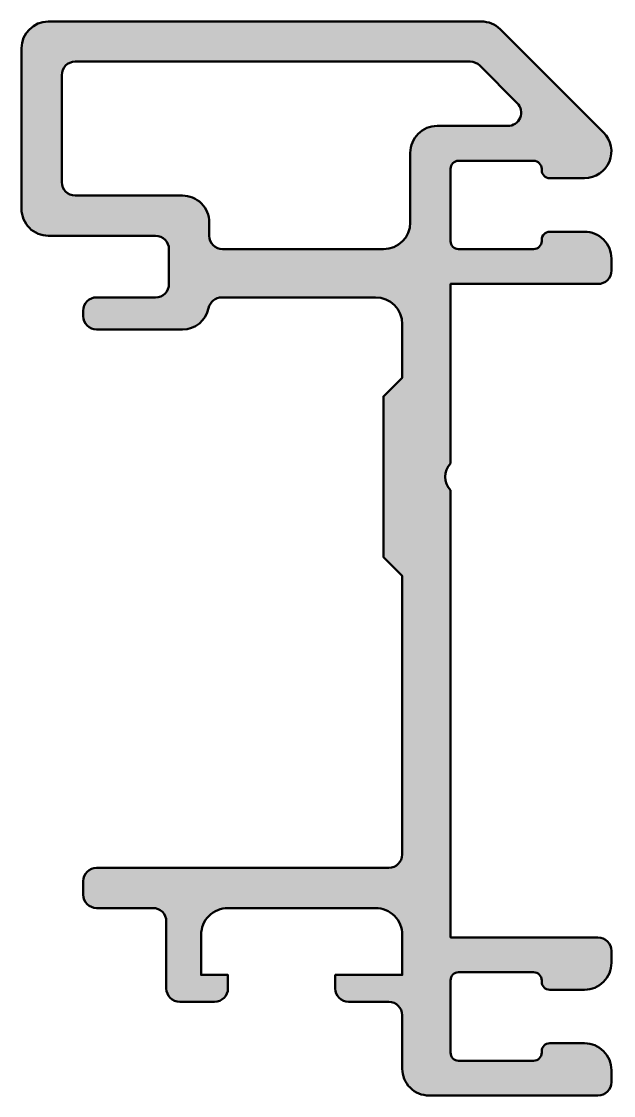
# Model space of a CAD drawing. Extents: x 0 to 22.1, y -40.1 to 0.
import ezdxf

# ---------------------------------------------------------------- set-up
doc = ezdxf.new("R2010")
doc.units = 0
doc.layers.add('0S-Alu contour', color=7, linetype='Continuous', lineweight=50)
doc.layers.add('0S-Alu hatch', color=252, linetype='Continuous', lineweight=25)

# ---------------------------------------------------------------- blocks, each defined once
blk = doc.blocks.new('398510__5C8B54C5_0A07_4A91_AC5A_483778B31911_')
at = {"layer": '0S-Alu hatch'}
h = blk.add_hatch(color=256, dxfattribs=at)
edge = h.paths.add_edge_path()
edge.add_ellipse((17.14987627934412, -0.997272928815291), major_axis=(-0.9972454726495584, 0), ratio=1, start_angle=225.139087002307, end_angle=270.00797271860625, ccw=False)
edge.add_line((17.85332144754341, -0.2904041799961616), (21.70684353051385, -4.142922210693516))
edge.add_ellipse((20.99973865916096, -4.850030229773441), major_axis=(-0.9999995248689456, 0), ratio=1, start_angle=89.9998468716592, end_angle=225.0001275278112, ccw=False)
edge.add_line((20.99973598656851, -5.850029754638814), (19.69974056420534, -5.850029754638786))
edge.add_ellipse((19.69973787326715, -5.550029393829159), major_axis=(-0.300000360821695, 0), ratio=1, start_angle=0.00021462178148112798, end_angle=90.0005139307197, ccw=False)
edge.add_line((19.39973751244756, -5.550030517587534), (19.39973751244747, -5.500027465820398))
edge.add_arc((19.09973715163785, -5.500028589559597), 0.300000360811724, 0.0002146183851691, 90.00051393264604)
edge.add_line((19.09973446068957, -5.200028228759942), (16.29973903832629, -5.200028228759922))
edge.add_arc((16.299736347388, -5.500028589569479), 0.300000360821624, 89.99948606926061, 179.9997853782184)
edge.add_line((15.99973598656848, -5.500027465811108), (15.99973598656851, -8.20002822875988))
edge.add_arc((16.29973113657644, -8.200032315888707), 0.2999951500357703, 179.9992194029213, 270.0015091474721)
edge.add_line((16.29973903832638, -8.500027465820413), (19.09973446068963, -8.500027465820413))
edge.add_arc((19.09973715162785, -8.200027105010847), 0.3000003608216344, 269.9994860692742, 359.9997853765203)
edge.add_line((19.39973751244739, -8.200028228769218), (19.39973751244744, -8.150028991699461))
edge.add_ellipse((19.69973266245555, -8.150024904570685), major_axis=(-0.2999951500359461, 0), ratio=1, start_angle=-90.00150914744972, end_angle=0.0007805970785739191, ccw=False)
edge.add_line((19.69974056420537, -7.850029754638804), (20.99973598656863, -7.850029754638857))
edge.add_ellipse((20.99974166968019, -8.850024071526958), major_axis=(-0.9999943169042497, 0), ratio=1, start_angle=179.9996743796409, end_angle=270.00032562015764, ccw=False)
edge.add_line((21.99973598656828, -8.85002975464204), (21.99973598658454, -9.300026702865))
edge.add_ellipse((21.49973882336588, -9.300029539662347), major_axis=(-0.4999971632267025, 0), ratio=1, start_angle=89.99967492512837, end_angle=180.0003250759275, ccw=False)
edge.add_line((21.49973598656857, -9.800026702881002), (15.99973598656854, -9.800026702881002))
edge.add_line((15.99973598656854, -9.800026702881002), (15.99973598656859, -16.50000551937895))
edge.add_arc((16.52474065748939, -17.00000551937894), 0.7250033823980786, 136.3974356030869, 223.6025643969133)
edge.add_line((15.99973598656859, -17.50000551937894), (15.99973598656857, -34.20000000000013))
edge.add_line((15.99973598656857, -34.20000000000013), (21.49973598658448, -34.20000000000013))
edge.add_ellipse((21.49973598658445, -34.7000000000002), major_axis=(-0.500000000000064, 0), ratio=1, start_angle=180, end_angle=269.9999999999959, ccw=False)
edge.add_line((21.99973598658451, -34.7000000000002), (21.9997359865846, -35.14999694822601))
edge.add_ellipse((20.99974166968022, -35.15000263133791), major_axis=(-0.9999943169205193, 0), ratio=1, start_angle=89.9996743798448, end_angle=180.0003256203592, ccw=False)
edge.add_line((20.99973598656871, -36.14999694824228), (19.69974056420531, -36.14999694824233))
edge.add_ellipse((19.69973266245553, -35.8500017983105), major_axis=(-0.2999951500358958, 0), ratio=1, start_angle=-0.0007805970785739191, end_angle=90.0015091474429, ccw=False)
edge.add_line((19.39973751244747, -35.84999771117983), (19.39973751244739, -35.79999847412124))
edge.add_arc((19.09973715162782, -35.79999959787028), 0.3000003608216716, 0.0002146183851691, 90.00051393071293)
edge.add_line((19.09973446068966, -35.49999923706068), (16.29973903832626, -35.49999923706066))
edge.add_arc((16.29973113657647, -35.7999943869923), 0.2999951500356933, 89.99849085255573, 180.0007805970786)
edge.add_line((15.99973598656862, -35.79999847412297), (15.99973598656845, -38.49999923706078))
edge.add_arc((16.29973634738803, -38.49999811331158), 0.3000003608216822, 180.0002146217815, 270.0005139307435)
edge.add_line((16.29973903832635, -38.79999847412119), (19.09973446068955, -38.79999847412124))
edge.add_arc((19.09973715163782, -38.49999811332158), 0.3000003608117262, 269.999486067354, 359.9997853816149)
edge.add_line((19.39973751244744, -38.49999923706217), (19.39973751244744, -38.44999618530297))
edge.add_ellipse((19.6997378732672, -38.44999730905211), major_axis=(-0.3000003608218598, 0), ratio=1, start_angle=269.9994860692626, end_angle=359.99978538161486, ccw=False)
edge.add_line((19.69974056420548, -38.14999694824232), (20.99988210839865, -38.14999694824232))
edge.add_ellipse((20.99988210839871, -39.14999694824223), major_axis=(-0.9999999999999076, 0), ratio=1, start_angle=180, end_angle=270.00000000000364, ccw=False)
edge.add_line((21.99988210839862, -39.14999694824223), (21.99988210839865, -39.59999771118163))
edge.add_ellipse((21.49988210839861, -39.59999771118173), major_axis=(-0.5000000000000391, 0), ratio=1, start_angle=90.00000000000449, end_angle=180, ccw=False)
edge.add_line((21.49988210839865, -40.09999771118176), (15.1997405642052, -40.09999771118178))
edge.add_ellipse((15.19974056420517, -39.09999771118172), major_axis=(-1.000000000000063, 0), ratio=1, start_angle=0, end_angle=90.00000000000142, ccw=False)
edge.add_line((14.19974056420511, -39.09999771118173), (14.19974056420534, -37.09999465942406))
edge.add_arc((13.69974056420533, -37.09999465942402), 0.5000000000000142, 0, 89.99999999999511)
edge.add_line((13.69974056420537, -36.59999465942401), (12.19974056420525, -36.59999465942397))
edge.add_ellipse((12.19974056420526, -36.09999465942399), major_axis=(-0.4999999999999787, 0), ratio=1, start_angle=0, end_angle=89.99999999999898, ccw=False)
edge.add_line((11.69974056420528, -36.09999465942399), (11.69974056420523, -35.59999465942397))
edge.add_line((11.69974056420523, -35.59999465942397), (14.19974056420526, -35.599994659424))
edge.add_line((14.19974056420526, -35.599994659424), (14.19974056420528, -34.09999465942398))
edge.add_arc((13.19974056420529, -34.09999465942398), 0.9999999999999982, 0, 90.0000000000001)
edge.add_line((13.19974056420528, -33.09999465942398), (7.699740564205285, -33.09999465942397))
edge.add_arc((7.69974056420527, -34.09999465942404), 1.000000000000071, 89.99999999999912, 180)
edge.add_line((6.699740564205199, -34.09999465942404), (6.699740564205285, -35.599994659424))
edge.add_line((6.699740564205285, -35.599994659424), (7.699740564205256, -35.59999465942397))
edge.add_line((7.699740564205256, -35.59999465942397), (7.699740564205256, -36.09999465942397))
edge.add_ellipse((7.199740564205264, -36.09999465942398), major_axis=(-0.4999999999999929, 0), ratio=1, start_angle=89.9999999999992, end_angle=180, ccw=False)
edge.add_line((7.199740564205256, -36.59999465942397), (5.899740564205245, -36.59999465942397))
edge.add_ellipse((5.899740564205285, -36.09999465942396), major_axis=(-0.5000000000000142, 0), ratio=1, start_angle=0, end_angle=89.9999999999954, ccw=False)
edge.add_line((5.399740564205274, -36.09999465942396), (5.399740564205274, -33.59996879042913))
edge.add_arc((4.899760244017843, -33.59996879042917), 0.4999803201874303, 0, 90.00087296897539)
edge.add_line((4.899752626226245, -33.09998847029978), (2.799731408931791, -33.10001602267728))
edge.add_ellipse((2.799731408931795, -32.60001602267724), major_axis=(-0.5000000000000356, 0), ratio=1, start_angle=0, end_angle=89.99999999999949, ccw=False)
edge.add_line((2.299731408931762, -32.60001602267724), (2.299731408931791, -32.10001678561674))
edge.add_ellipse((2.799731408931746, -32.10001678561674), major_axis=(-0.4999999999999556, 0), ratio=1, start_angle=269.9999999999949, end_angle=360, ccw=False)
edge.add_line((2.799731408931791, -31.60001678561679), (13.6997405642052, -31.60001678561678))
edge.add_arc((13.69974056420518, -31.10001678561677), 0.5000000000000142, 270.0000000000017, 360)
edge.add_line((14.1997405642052, -31.10001678561677), (14.19974056420534, -20.70000628231845))
edge.add_line((14.19974056420534, -20.70000628231845), (13.49973598656859, -20.00000551937869))
edge.add_line((13.49973598656859, -20.00000551937869), (13.49973598656871, -14.00000551937872))
edge.add_line((13.49973598656871, -14.00000551937872), (14.19974056420526, -13.30000857113683))
edge.add_line((14.19974056420526, -13.30000857113683), (14.1997405642054, -11.3000267028811))
edge.add_arc((13.19972193851622, -11.30004532857017), 1.000018625862627, 0.0010671531936503, 89.9989328465079)
edge.add_line((13.1997405642052, -10.300026702881), (7.469429897641134, -10.3000305378604))
edge.add_arc((7.469430230899181, -10.80003136213022), 0.5000008242699396, 90.0000381884962, 168.4630923349868)
edge.add_ellipse((5.999742430970036, -10.50003397292144), major_axis=(-0.9999927299804307, 0), ratio=1, start_angle=89.99963076031321, end_angle=168.4630925695703, ccw=False)
edge.add_line((5.999735986568622, -11.5000267028811), (2.799731408931791, -11.50003051757823))
edge.add_ellipse((2.799743405993566, -11.00001852059351), major_axis=(-0.5000119971286383, 0), ratio=1, start_angle=0.0009375985762858363, end_angle=89.99862527097292, ccw=False)
edge.add_line((2.299731408931875, -11.00002670288095), (2.299731408931762, -10.80002975463857))
edge.add_ellipse((2.799741489234218, -10.8000398349413), major_axis=(-0.500010080404066, 0), ratio=1, start_angle=270.00115509426996, end_angle=359.9988449054674, ccw=False)
edge.add_line((2.799731408931904, -10.30002975463884), (4.999735986568396, -10.30003356933604))
edge.add_arc((4.999737073155353, -9.800034655899902), 0.4999989134373199, 269.999875486036, 360.0005616442065)
edge.add_line((5.499735986568651, -9.800029754640239), (5.499735986568566, -8.500027465820356))
edge.add_arc((4.999743611477384, -8.500019840911637), 0.4999923751493221, 359.9991262361874, 450.0008737635069)
edge.add_line((4.999735986568623, -8.000027465820455), (0.9997359865685382, -8.000027465820441))
edge.add_ellipse((0.9997345397409514, -7.00002891264797), major_axis=(-0.9999985531735168, 0), ratio=1, start_angle=-8.289522202176158e-05, end_angle=90.00008289723439, ccw=False)
edge.add_line((-0.0002640134315186, -7.000027465855508), (-0.000264013431547, -1.000027465820597))
edge.add_ellipse((0.9997364927534133, -1.000027972005499), major_axis=(-1.000000506185088, 0), ratio=1, start_angle=270.00002900222927, end_angle=359.99997099681786, ccw=False)
edge.add_line((0.9997359865687657, -2.74658205406e-05), (17.14973751244755, -2.74658204527e-05))
edge = h.paths.add_edge_path()
edge.add_line((14.49973598656856, -7.500027465820483), (14.49973598656856, -4.900028991699361))
edge.add_ellipse((15.49973287551325, -4.900025880644045), major_axis=(-0.999996888949521, 0), ratio=1, start_angle=-90.00017825089401, end_angle=0.00017825068107413244, ccw=False)
edge.add_line((15.49973598656857, -3.900028991699361), (18.13573757348257, -3.900028991699358))
edge.add_arc((18.13563100506902, -3.400074369888104), 0.4999546331691113, 270.0122129488701, 405.0727490843723)
edge.add_line((18.4887031617061, -3.046104473661177), (17.08906846789614, -1.646473593549035))
edge.add_arc((16.73551555898164, -2.000027465820412), 0.4999999999999857, 45.00007805933273, 90.00000000000813)
edge.add_line((16.73551555898157, -1.500027465820426), (1.999735986568538, -1.500027465820426))
edge.add_arc((1.999744797641427, -2.000036276893286), 0.5000088111504934, 90.00100965678662, 179.9989903430822)
edge.add_line((1.499735986568566, -2.000027465820455), (1.499735986568566, -6.000027465821546))
edge.add_arc((1.999740169617468, -6.000023282771554), 0.5000041830663993, 180.0004793382099, 269.9995206619151)
edge.add_line((1.999735986568566, -6.500027465820455), (5.999735986568566, -6.500027465820454))
edge.add_ellipse((5.999740766169082, -7.500022686219939), major_axis=(-0.999995220410907, 0), ratio=1, start_angle=179.9997261475281, end_angle=270.0002738522462, ccw=False)
edge.add_line((6.999735986568566, -7.500027465820455), (6.999735986568566, -8.00002746582085))
edge.add_arc((7.499738900562376, -8.000024551826645), 0.5000029140023012, 180.0003339171928, 269.9996660828491)
edge.add_line((7.499735986568538, -8.500027465820455), (13.49973598656851, -8.50003128051772))
edge.add_arc((13.49973148245066, -7.500026776409721), 1.000004504118141, 270.0002580657807, 359.9999604858651)
at = {"layer": '0S-Alu contour', "color": 7}
for points in [[(0.9997359865687657, -2.74658205406e-05), (17.14973751244755, -2.74658204527e-05)], [(17.85332144754341, -0.2904041799961616), (21.70684353051385, -4.142922210693516)], [(-0.0002640134315186, -7.000027465855508), (-0.000264013431547, -1.000027465820597)], [(16.73551555898157, -1.500027465820426), (1.999735986568538, -1.500027465820426)], [(1.499735986568566, -2.000027465820455), (1.499735986568566, -6.000027465821546)], [(18.4887031617061, -3.046104473661177), (17.08906846789614, -1.646473593549035)], [(15.49973598656857, -3.900028991699361), (18.13573757348257, -3.900028991699358)], [(14.49973598656856, -7.500027465820483), (14.49973598656856, -4.900028991699361)], [(19.09973446068957, -5.200028228759942), (16.29973903832629, -5.200028228759922)], [(15.99973598656848, -5.500027465811108), (15.99973598656851, -8.20002822875988)], [(19.39973751244756, -5.550030517587534), (19.39973751244747, -5.500027465820398)], [(20.99973598656851, -5.850029754638814), (19.69974056420534, -5.850029754638786)], [(1.999735986568566, -6.500027465820455), (5.999735986568566, -6.500027465820454)], [(6.999735986568566, -7.500027465820455), (6.999735986568566, -8.00002746582085)], [(4.999735986568623, -8.000027465820455), (0.9997359865685382, -8.000027465820441)], [(19.69974056420537, -7.850029754638804), (20.99973598656863, -7.850029754638857)], [(19.39973751244739, -8.200028228769218), (19.39973751244744, -8.150028991699461)], [(5.499735986568651, -9.800029754640239), (5.499735986568566, -8.500027465820356)], [(7.499735986568538, -8.500027465820455), (13.49973598656851, -8.50003128051772)], [(16.29973903832638, -8.500027465820413), (19.09973446068963, -8.500027465820413)], [(21.99973598656828, -8.85002975464204), (21.99973598658454, -9.300026702865)], [(21.49973598656857, -9.800026702881002), (15.99973598656854, -9.800026702881002), (15.99973598656859, -16.50000551937895)], [(2.799731408931904, -10.30002975463884), (4.999735986568396, -10.30003356933604)], [(13.1997405642052, -10.300026702881), (7.469429897641134, -10.3000305378604)], [(2.299731408931875, -11.00002670288095), (2.299731408931762, -10.80002975463857)], [(5.999735986568622, -11.5000267028811), (2.799731408931791, -11.50003051757823)], [(14.1997405642052, -31.10001678561677), (14.19974056420534, -20.70000628231845), (13.49973598656859, -20.00000551937869), (13.49973598656871, -14.00000551937872), (14.19974056420526, -13.30000857113683), (14.1997405642054, -11.3000267028811)], [(15.99973598656859, -17.50000551937894), (15.99973598656857, -34.20000000000013), (21.49973598658448, -34.20000000000013)], [(2.799731408931791, -31.60001678561679), (13.6997405642052, -31.60001678561678)], [(2.299731408931762, -32.60001602267724), (2.299731408931791, -32.10001678561674)], [(4.899752626226245, -33.09998847029978), (2.799731408931791, -33.10001602267728)], [(13.19974056420528, -33.09999465942398), (7.699740564205285, -33.09999465942397)], [(5.399740564205274, -36.09999465942396), (5.399740564205274, -33.59996879042913)], [(6.699740564205199, -34.09999465942404), (6.699740564205285, -35.599994659424), (7.699740564205256, -35.59999465942397), (7.699740564205256, -36.09999465942397)], [(11.69974056420528, -36.09999465942399), (11.69974056420523, -35.59999465942397), (14.19974056420526, -35.599994659424), (14.19974056420528, -34.09999465942398)], [(21.99973598658451, -34.7000000000002), (21.9997359865846, -35.14999694822601)], [(19.09973446068966, -35.49999923706068), (16.29973903832626, -35.49999923706066)], [(15.99973598656862, -35.79999847412297), (15.99973598656845, -38.49999923706078)], [(19.39973751244747, -35.84999771117983), (19.39973751244739, -35.79999847412124)], [(20.99973598656871, -36.14999694824228), (19.69974056420531, -36.14999694824233)], [(7.199740564205256, -36.59999465942397), (5.899740564205245, -36.59999465942397)], [(13.69974056420537, -36.59999465942401), (12.19974056420525, -36.59999465942397)], [(14.19974056420511, -39.09999771118173), (14.19974056420534, -37.09999465942406)], [(19.39973751244744, -38.49999923706217), (19.39973751244744, -38.44999618530297)], [(19.69974056420548, -38.14999694824232), (20.99988210839865, -38.14999694824232)], [(16.29973903832635, -38.79999847412119), (19.09973446068955, -38.79999847412124)], [(21.99988210839862, -39.14999694824223), (21.99988210839865, -39.59999771118163)], [(21.49988210839865, -40.09999771118176), (15.1997405642052, -40.09999771118178)]]:
    blk.add_lwpolyline(points, dxfattribs=at)
at = {"layer": '0S-Alu contour', "color": 7, "extrusion": (0, 0, -1)}
for centre, radius, start, end in [((-17.14987627934412, -0.997272928815291), 0.9972454726495584, 89.99202728139376, 134.860912997693), ((-0.9997364927534133, -1.000027972005499), 1.000000506185088, 2.90031821124e-05, 89.99997099777072), ((-15.49973287551325, -4.900025880644045), 0.999996888949521, 359.9998217493189, 90.00017825089407), ((-20.99973865916096, -4.850030229773441), 0.9999995248689456, 134.9998724721888, 270.0001531283408), ((-19.69973787326715, -5.550029393829159), 0.300000360821695, 269.9994860692803, 359.9997853782185), ((-5.999740766169082, -7.500022686219939), 0.999995220410907, 89.9997261477538, 180.0002738524719), ((-0.9997345397409514, -7.00002891264797), 0.999998553173517, 269.9999171027656, 8.28952219478e-05), ((-19.69973266245555, -8.150024904570685), 0.2999951500359461, 359.9992194029214, 90.0015091474497), ((-20.99974166968019, -8.850024071526958), 0.9999943169042497, 89.99967437984238, 180.0003256203592), ((-21.49973882336588, -9.300029539662347), 0.4999971632267026, 179.9996749240725, 270.0003250748716), ((-2.799741489234218, -10.8000398349413), 0.500010080404066, 0.0011550945325791, 89.99884490573002), ((-5.999742430970036, -10.50003397292144), 0.9999927299804307, 191.5369074304297, 270.0003692396868), ((-2.799743405993566, -11.00001852059351), 0.5000119971286383, 270.0013747290271, 359.9990624014237), ((-2.799731408931746, -32.10001678561674), 0.4999999999999556, 0, 90.00000000000509), ((-2.799731408931795, -32.60001602267724), 0.5000000000000356, 270.0000000000006, 0), ((-21.49973598658445, -34.7000000000002), 0.500000000000064, 90.00000000000406, 180), ((-20.99974166968022, -35.15000263133791), 0.9999943169205193, 179.9996743796408, 270.0003256201552), ((-19.69973266245553, -35.8500017983105), 0.2999951500358958, 269.9984908525571, 0.0007805970786472), ((-5.899740564205285, -36.09999465942396), 0.5000000000000142, 270.0000000000046, 0), ((-7.199740564205264, -36.09999465942398), 0.4999999999999929, 180, 270.0000000000008), ((-12.19974056420526, -36.09999465942399), 0.4999999999999787, 270.000000000001, 0), ((-19.6997378732672, -38.44999730905211), 0.3000003608218599, 0.0002146183851691, 90.00051393073736), ((-20.99988210839871, -39.14999694824223), 0.9999999999999076, 89.99999999999633, 180), ((-15.19974056420517, -39.09999771118172), 1.000000000000063, 269.9999999999986, 0), ((-21.49988210839861, -39.59999771118173), 0.5000000000000391, 180, 269.9999999999955)]:
    blk.add_arc(centre, radius, start, end, dxfattribs=at)
at = {"layer": '0S-Alu contour', "color": 7}
for centre, radius, start, end in [((1.999744797641427, -2.000036276893286), 0.5000088111504934, 90.00100965678662, 179.9989903430822), ((16.73551555898164, -2.000027465820412), 0.4999999999999857, 45.00007805933273, 90.00000000000813), ((18.13563100506902, -3.400074369888104), 0.4999546331691113, 270.0122129488701, 45.07274908437229), ((16.299736347388, -5.500028589569479), 0.300000360821624, 89.99948606926061, 179.9997853782184), ((19.09973715163785, -5.500028589559597), 0.300000360811724, 0.0002146183851691, 90.00051393264604), ((1.999740169617468, -6.000023282771554), 0.5000041830663993, 180.0004793382099, 269.9995206619151), ((13.49973148245066, -7.500026776409721), 1.000004504118141, 270.0002580657807, 359.9999604858651), ((4.999743611477384, -8.500019840911637), 0.4999923751493221, 359.9991262361874, 90.00087376350704), ((7.499738900562376, -8.000024551826645), 0.5000029140023012, 180.0003339171928, 269.9996660828491), ((16.29973113657644, -8.200032315888707), 0.2999951500357703, 179.9992194029213, 270.0015091474721), ((19.09973715162785, -8.200027105010847), 0.3000003608216344, 269.9994860692742, 359.9997853765203), ((4.999737073155353, -9.800034655899902), 0.4999989134373199, 269.999875486036, 0.0005616442065439), ((7.469430230899181, -10.80003136213022), 0.5000008242699396, 90.0000381884962, 168.4630923349868), ((13.19972193851622, -11.30004532857017), 1.000018625862627, 0.0010671531936503, 89.9989328465079), ((16.52474065748939, -17.00000551937894), 0.7250033823980786, 136.3974356030869, 223.6025643969133), ((13.69974056420518, -31.10001678561677), 0.5000000000000142, 270.0000000000017, 0), ((4.899760244017843, -33.59996879042917), 0.4999803201874303, 0, 90.00087296897539), ((7.69974056420527, -34.09999465942404), 1.000000000000071, 89.99999999999912, 180), ((13.19974056420529, -34.09999465942398), 0.9999999999999982, 0, 90.0000000000001), ((16.29973113657647, -35.7999943869923), 0.2999951500356933, 89.99849085255573, 180.0007805970786), ((19.09973715162782, -35.79999959787028), 0.3000003608216716, 0.0002146183851691, 90.00051393071293), ((13.69974056420533, -37.09999465942402), 0.5000000000000142, 0, 89.99999999999511), ((16.29973634738803, -38.49999811331158), 0.3000003608216822, 180.0002146217815, 270.0005139307435), ((19.09973715163782, -38.49999811332158), 0.3000003608117262, 269.999486067354, 359.9997853816149)]:
    blk.add_arc(centre, radius, start, end, dxfattribs=at)
blk = doc.blocks.new('398510__76DEC718_6050_4DE5_9CC8_0983417F21FC_')
at = {"layer": '0S-Alu contour', "color": 7}
blk.add_blockref('398510__5C8B54C5_0A07_4A91_AC5A_483778B31911_', (0, 0), dxfattribs=at)

msp = doc.modelspace()

# ---------------------------------------------------------------- block references
at = {"layer": '0S-Alu contour', "color": 7}
msp.add_blockref('398510__76DEC718_6050_4DE5_9CC8_0983417F21FC_', (0, 0), dxfattribs=at)

doc.saveas('drawing.dxf')
